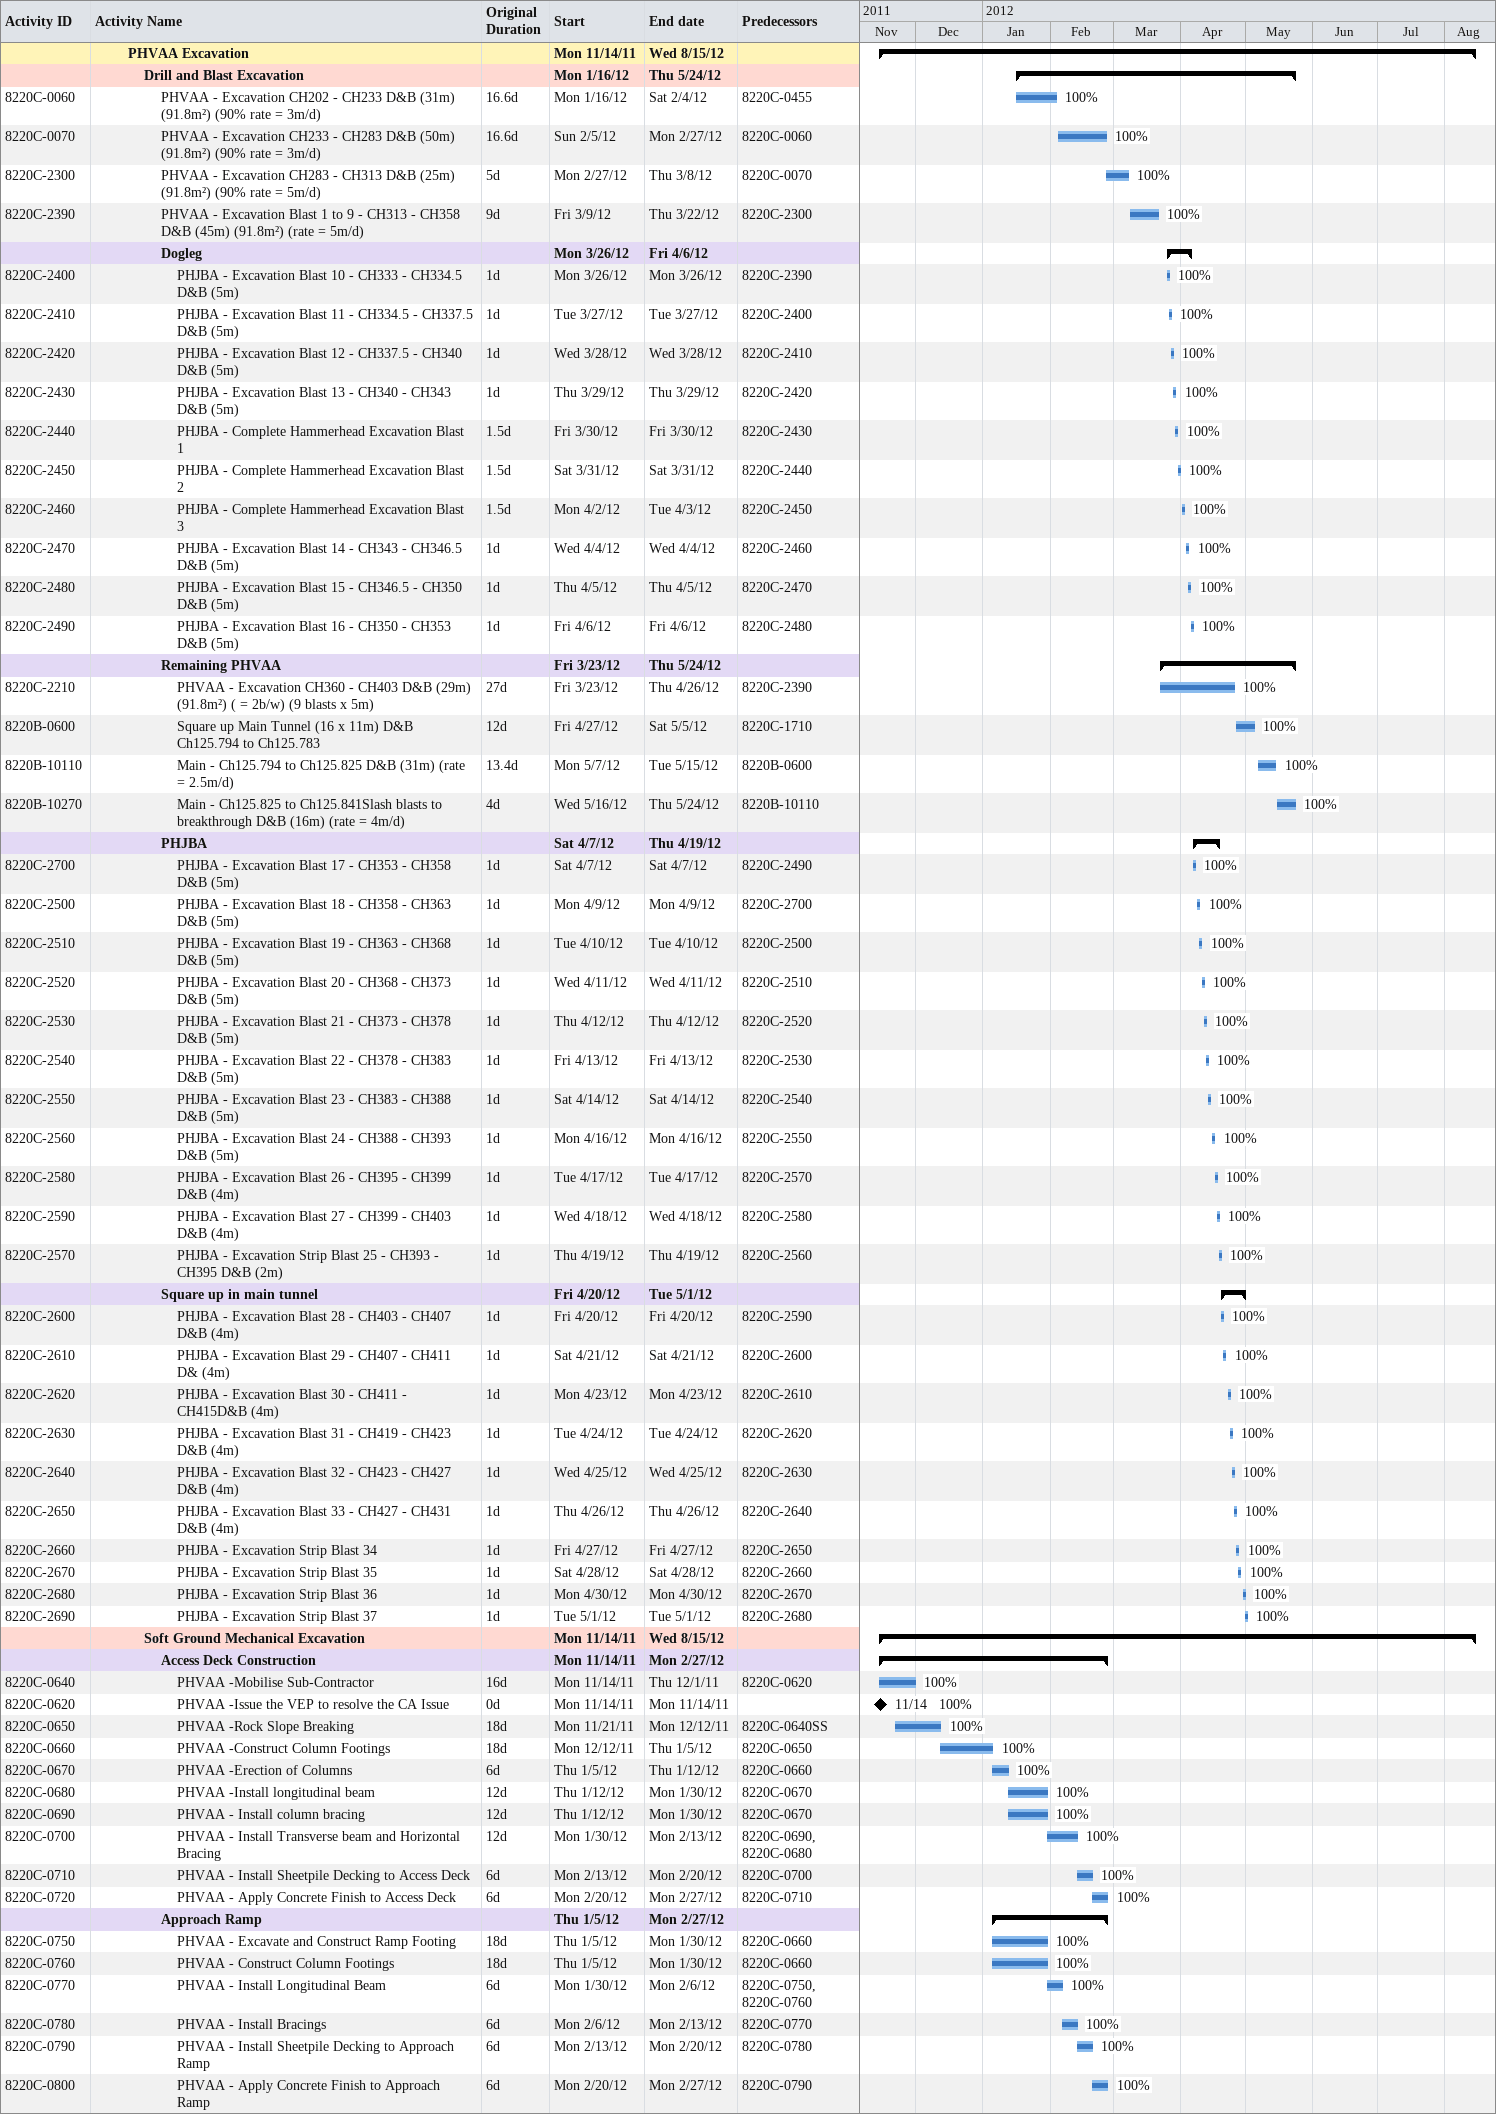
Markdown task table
| ID | Level | Task | Original duration | Start | Finish | Predecessors | % complete |
|---|---|---|---|---|---|---|---|
|  | 3 | **PHVAA Excavation** |  | 2011-11-14 | 2012-08-15 |  |  |
|  | 4 | **Drill and Blast Excavation** |  | 2012-01-16 | 2012-05-24 |  |  |
| 8220C-0060 | 5 | PHVAA - Excavation CH202 - CH233 D&B (31m) (91.8m²) (90% rate = 3m/d) | 16.6d | 2012-01-16 | 2012-02-04 | 8220C-0455 | 100 |
| 8220C-0070 | 5 | PHVAA - Excavation CH233 - CH283 D&B (50m) (91.8m²) (90% rate = 3m/d) | 16.6d | 2012-02-05 | 2012-02-27 | 8220C-0060 | 100 |
| 8220C-2300 | 5 | PHVAA - Excavation CH283 - CH313 D&B (25m) (91.8m²) (90% rate = 5m/d) | 5d | 2012-02-27 | 2012-03-08 | 8220C-0070 | 100 |
| 8220C-2390 | 5 | PHVAA - Excavation Blast 1 to 9 - CH313 - CH358 D&B (45m) (91.8m²) (rate = 5m/d) | 9d | 2012-03-09 | 2012-03-22 | 8220C-2300 | 100 |
|  | 5 | **Dogleg** |  | 2012-03-26 | 2012-04-06 |  |  |
| 8220C-2400 | 6 | PHJBA - Excavation Blast 10 - CH333 - CH334.5 D&B (5m) | 1d | 2012-03-26 | 2012-03-26 | 8220C-2390 | 100 |
| 8220C-2410 | 6 | PHJBA - Excavation Blast 11 - CH334.5 - CH337.5 D&B (5m) | 1d | 2012-03-27 | 2012-03-27 | 8220C-2400 | 100 |
| 8220C-2420 | 6 | PHJBA - Excavation Blast 12 - CH337.5 - CH340 D&B (5m) | 1d | 2012-03-28 | 2012-03-28 | 8220C-2410 | 100 |
| 8220C-2430 | 6 | PHJBA - Excavation Blast 13 - CH340 - CH343 D&B (5m) | 1d | 2012-03-29 | 2012-03-29 | 8220C-2420 | 100 |
| 8220C-2440 | 6 | PHJBA - Complete Hammerhead Excavation Blast 1 | 1.5d | 2012-03-30 | 2012-03-30 | 8220C-2430 | 100 |
| 8220C-2450 | 6 | PHJBA - Complete Hammerhead Excavation Blast 2 | 1.5d | 2012-03-31 | 2012-03-31 | 8220C-2440 | 100 |
| 8220C-2460 | 6 | PHJBA - Complete Hammerhead Excavation Blast 3 | 1.5d | 2012-04-02 | 2012-04-03 | 8220C-2450 | 100 |
| 8220C-2470 | 6 | PHJBA - Excavation Blast 14 - CH343 - CH346.5 D&B (5m) | 1d | 2012-04-04 | 2012-04-04 | 8220C-2460 | 100 |
| 8220C-2480 | 6 | PHJBA - Excavation Blast 15 - CH346.5 - CH350 D&B (5m) | 1d | 2012-04-05 | 2012-04-05 | 8220C-2470 | 100 |
| 8220C-2490 | 6 | PHJBA - Excavation Blast 16 - CH350 - CH353 D&B (5m) | 1d | 2012-04-06 | 2012-04-06 | 8220C-2480 | 100 |
|  | 5 | **Remaining PHVAA** |  | 2012-03-23 | 2012-05-24 |  |  |
| 8220C-2210 | 6 | PHVAA - Excavation CH360 - CH403 D&B (29m) (91.8m²) ( = 2b/w) (9 blasts x 5m) | 27d | 2012-03-23 | 2012-04-26 | 8220C-2390 | 100 |
| 8220B-0600 | 6 | Square up Main Tunnel (16 x 11m) D&B Ch125.794 to Ch125.783 | 12d | 2012-04-27 | 2012-05-05 | 8220C-1710 | 100 |
| 8220B-10110 | 6 | Main - Ch125.794 to Ch125.825 D&B (31m) (rate = 2.5m/d) | 13.4d | 2012-05-07 | 2012-05-15 | 8220B-0600 | 100 |
| 8220B-10270 | 6 | Main - Ch125.825 to Ch125.841Slash blasts to breakthrough D&B (16m) (rate = 4m/d) | 4d | 2012-05-16 | 2012-05-24 | 8220B-10110 | 100 |
|  | 5 | **PHJBA** |  | 2012-04-07 | 2012-04-19 |  |  |
| 8220C-2700 | 6 | PHJBA - Excavation Blast 17 - CH353 - CH358 D&B (5m) | 1d | 2012-04-07 | 2012-04-07 | 8220C-2490 | 100 |
| 8220C-2500 | 6 | PHJBA - Excavation Blast 18 - CH358 - CH363 D&B (5m) | 1d | 2012-04-09 | 2012-04-09 | 8220C-2700 | 100 |
| 8220C-2510 | 6 | PHJBA - Excavation Blast 19 - CH363 - CH368 D&B (5m) | 1d | 2012-04-10 | 2012-04-10 | 8220C-2500 | 100 |
| 8220C-2520 | 6 | PHJBA - Excavation Blast 20 - CH368 - CH373 D&B (5m) | 1d | 2012-04-11 | 2012-04-11 | 8220C-2510 | 100 |
| 8220C-2530 | 6 | PHJBA - Excavation Blast 21 - CH373 - CH378 D&B (5m) | 1d | 2012-04-12 | 2012-04-12 | 8220C-2520 | 100 |
| 8220C-2540 | 6 | PHJBA - Excavation Blast 22 - CH378 - CH383 D&B (5m) | 1d | 2012-04-13 | 2012-04-13 | 8220C-2530 | 100 |
| 8220C-2550 | 6 | PHJBA - Excavation Blast 23 - CH383 - CH388 D&B (5m) | 1d | 2012-04-14 | 2012-04-14 | 8220C-2540 | 100 |
| 8220C-2560 | 6 | PHJBA - Excavation Blast 24 - CH388 - CH393 D&B (5m) | 1d | 2012-04-16 | 2012-04-16 | 8220C-2550 | 100 |
| 8220C-2580 | 6 | PHJBA - Excavation Blast 26 - CH395 - CH399 D&B (4m) | 1d | 2012-04-17 | 2012-04-17 | 8220C-2570 | 100 |
| 8220C-2590 | 6 | PHJBA - Excavation Blast 27 - CH399 - CH403 D&B (4m) | 1d | 2012-04-18 | 2012-04-18 | 8220C-2580 | 100 |
| 8220C-2570 | 6 | PHJBA - Excavation Strip Blast 25 - CH393 - CH395 D&B (2m) | 1d | 2012-04-19 | 2012-04-19 | 8220C-2560 | 100 |
|  | 5 | **Square up in main tunnel** |  | 2012-04-20 | 2012-05-01 |  |  |
| 8220C-2600 | 6 | PHJBA - Excavation Blast 28 - CH403 - CH407 D&B (4m) | 1d | 2012-04-20 | 2012-04-20 | 8220C-2590 | 100 |
| 8220C-2610 | 6 | PHJBA - Excavation Blast 29 - CH407 - CH411 D& (4m) | 1d | 2012-04-21 | 2012-04-21 | 8220C-2600 | 100 |
| 8220C-2620 | 6 | PHJBA - Excavation Blast 30 - CH411 - CH415D&B (4m) | 1d | 2012-04-23 | 2012-04-23 | 8220C-2610 | 100 |
| 8220C-2630 | 6 | PHJBA - Excavation Blast 31 - CH419 - CH423 D&B (4m) | 1d | 2012-04-24 | 2012-04-24 | 8220C-2620 | 100 |
| 8220C-2640 | 6 | PHJBA - Excavation Blast 32 - CH423 - CH427 D&B (4m) | 1d | 2012-04-25 | 2012-04-25 | 8220C-2630 | 100 |
| 8220C-2650 | 6 | PHJBA - Excavation Blast 33 - CH427 - CH431 D&B (4m) | 1d | 2012-04-26 | 2012-04-26 | 8220C-2640 | 100 |
| 8220C-2660 | 6 | PHJBA - Excavation Strip Blast 34 | 1d | 2012-04-27 | 2012-04-27 | 8220C-2650 | 100 |
| 8220C-2670 | 6 | PHJBA - Excavation Strip Blast 35 | 1d | 2012-04-28 | 2012-04-28 | 8220C-2660 | 100 |
| 8220C-2680 | 6 | PHJBA - Excavation Strip Blast 36 | 1d | 2012-04-30 | 2012-04-30 | 8220C-2670 | 100 |
| 8220C-2690 | 6 | PHJBA - Excavation Strip Blast 37 | 1d | 2012-05-01 | 2012-05-01 | 8220C-2680 | 100 |
|  | 4 | **Soft Ground Mechanical Excavation** |  | 2011-11-14 | 2012-08-15 |  |  |
|  | 5 | **Access Deck Construction** |  | 2011-11-14 | 2012-02-27 |  |  |
| 8220C-0640 | 6 | PHVAA -Mobilise Sub-Contractor | 16d | 2011-11-14 | 2011-12-01 | 8220C-0620 | 100 |
| 8220C-0620 | 6 | PHVAA -Issue the VEP to resolve the CA Issue | 0d | 2011-11-14 | 2011-11-14 |  | 100 |
| 8220C-0650 | 6 | PHVAA -Rock Slope Breaking | 18d | 2011-11-21 | 2011-12-12 | 8220C-0640SS | 100 |
| 8220C-0660 | 6 | PHVAA -Construct Column Footings | 18d | 2011-12-12 | 2012-01-05 | 8220C-0650 | 100 |
| 8220C-0670 | 6 | PHVAA -Erection of Columns | 6d | 2012-01-05 | 2012-01-12 | 8220C-0660 | 100 |
| 8220C-0680 | 6 | PHVAA -Install longitudinal beam | 12d | 2012-01-12 | 2012-01-30 | 8220C-0670 | 100 |
| 8220C-0690 | 6 | PHVAA - Install column bracing | 12d | 2012-01-12 | 2012-01-30 | 8220C-0670 | 100 |
| 8220C-0700 | 6 | PHVAA - Install Transverse beam and Horizontal Bracing | 12d | 2012-01-30 | 2012-02-13 | 8220C-0690, 8220C-0680 | 100 |
| 8220C-0710 | 6 | PHVAA - Install Sheetpile Decking to Access Deck | 6d | 2012-02-13 | 2012-02-20 | 8220C-0700 | 100 |
| 8220C-0720 | 6 | PHVAA - Apply Concrete Finish to Access Deck | 6d | 2012-02-20 | 2012-02-27 | 8220C-0710 | 100 |
|  | 5 | **Approach Ramp** |  | 2012-01-05 | 2012-02-27 |  |  |
| 8220C-0750 | 6 | PHVAA - Excavate and Construct Ramp Footing | 18d | 2012-01-05 | 2012-01-30 | 8220C-0660 | 100 |
| 8220C-0760 | 6 | PHVAA - Construct Column Footings | 18d | 2012-01-05 | 2012-01-30 | 8220C-0660 | 100 |
| 8220C-0770 | 6 | PHVAA - Install Longitudinal Beam | 6d | 2012-01-30 | 2012-02-06 | 8220C-0750, 8220C-0760 | 100 |
| 8220C-0780 | 6 | PHVAA - Install Bracings | 6d | 2012-02-06 | 2012-02-13 | 8220C-0770 | 100 |
| 8220C-0790 | 6 | PHVAA - Install Sheetpile Decking to Approach Ramp | 6d | 2012-02-13 | 2012-02-20 | 8220C-0780 | 100 |
| 8220C-0800 | 6 | PHVAA - Apply Concrete Finish to Approach Ramp | 6d | 2012-02-20 | 2012-02-27 | 8220C-0790 | 100 |
